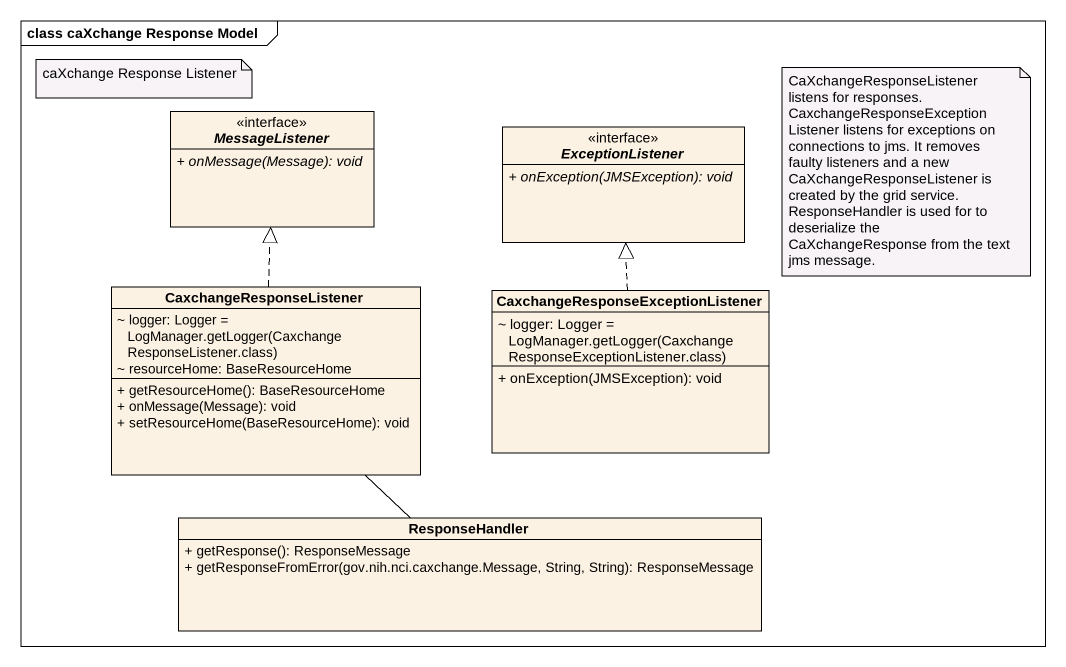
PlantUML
@startuml
mainframe class caXchange Response Model
hide circle
hide empty members
skinparam classAttributeIconSize 0
interface MessageListener <<interface>> {
  {abstract} + onMessage(Message): void
}
interface ExceptionListener <<interface>> {
  {abstract} + onException(JMSException): void
}
class CaxchangeResponseListener {
  {field} ~ logger: Logger = LogManager.getLogger(CaxchangeResponseListener.class)
  ~ resourceHome: BaseResourceHome
  + getResourceHome(): BaseResourceHome
  + onMessage(Message): void
  + setResourceHome(BaseResourceHome): void
}
class "CaxchangeResponseExceptionListener" as CaxchangeResponseExceptionLi {
  {field} ~ logger: Logger = LogManager.getLogger(CaxchangeResponseExceptionListener.class)
  + onException(JMSException): void
}
class ResponseHandler {
  + getResponse(): ResponseMessage
  + getResponseFromError(gov.nih.nci.caxchange.Message, String, String): ResponseMessage
}
CaxchangeResponseListener .up.|> MessageListener
CaxchangeResponseListener -- ResponseHandler
CaxchangeResponseExceptionLi .up.|> ExceptionListener
note as N1
  caXchange Response Listener
end note
note as N2
  CaXchangeResponseListener listens for responses. CaxchangeResponseExceptionListener listens for exceptions on connections to jms. It removes faulty listeners and a new CaXchangeResponseListener is created by the grid service. ResponseHandler is used for to deserialize the CaXchangeResponse from the text jms message.
end note
@enduml
